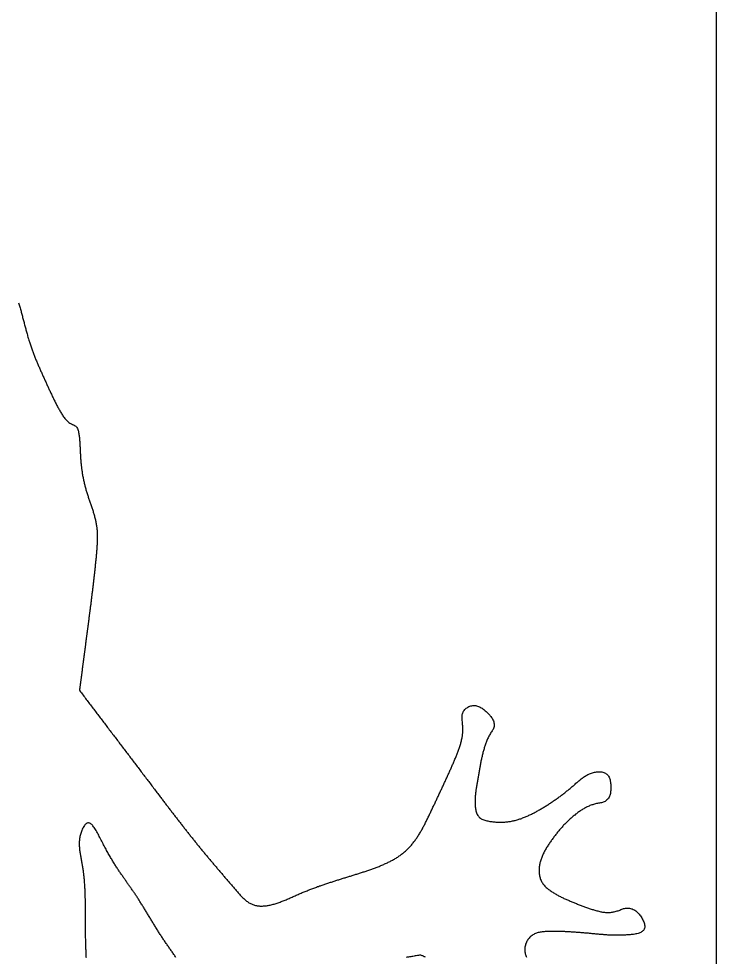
# Model space of a CAD drawing. Extents: x 63 to 788, y 423 to 1014.
# Drawn here: x 463 to 470.22, y 822.79 to 832.51 of the extents above; entities that cross this region are included whole.
import ezdxf

# ---------------------------------------------------------------- set-up
doc = ezdxf.new("R2010")
doc.units = 0
doc.header["$MEASUREMENT"] = 0
doc.layers.add('LAYER_1', color=7, linetype='CONTINUOUS')

msp = doc.modelspace()

# ---------------------------------------------------------------- linework, layer by layer
at = {"layer": 'LAYER_1', "color": 1}
msp.add_polyline3d([(470.2218, 832.629, 0), (470.2218, 831.977, 0), (470.2218, 831.324, 0), (470.2218, 830.672, 0), (470.2218, 830.019, 0), (470.2218, 829.366, 0), (470.2218, 828.714, 0), (470.2218, 828.061, 0), (470.2218, 827.409, 0), (470.2218, 826.756, 0), (470.2218, 826.103, 0), (470.2218, 825.451, 0), (470.2218, 824.798, 0), (470.2218, 824.146, 0), (470.2218, 823.493, 0), (470.2218, 822.84, 0), (470.2218, 822.188, 0)], dxfattribs=at)
at = {"layer": 'LAYER_1', "color": 7}
for points in [[(462.9981, 829.567, 0), (463.0012, 829.557, 0), (463.0043, 829.546, 0), (463.0074, 829.536, 0), (463.0105, 829.525, 0), (463.0135, 829.514, 0), (463.0165, 829.503, 0), (463.0194, 829.493, 0), (463.0224, 829.482, 0), (463.0253, 829.471, 0), (463.0282, 829.46, 0), (463.0311, 829.449, 0), (463.0339, 829.439, 0), (463.0368, 829.428, 0), (463.0396, 829.417, 0), (463.0425, 829.406, 0), (463.0453, 829.395, 0), (463.0481, 829.384, 0), (463.0509, 829.374, 0), (463.0538, 829.363, 0), (463.0566, 829.352, 0), (463.0594, 829.341, 0), (463.0622, 829.33, 0), (463.0651, 829.32, 0), (463.0679, 829.309, 0), (463.0708, 829.298, 0), (463.0736, 829.287, 0), (463.0765, 829.277, 0), (463.0794, 829.266, 0), (463.0824, 829.255, 0), (463.0853, 829.245, 0), (463.0883, 829.234, 0), (463.0913, 829.224, 0), (463.0943, 829.213, 0), (463.0974, 829.203, 0), (463.1005, 829.193, 0), (463.1036, 829.182, 0), (463.1068, 829.172, 0), (463.11, 829.162, 0), (463.1133, 829.152, 0), (463.1165, 829.142, 0), (463.1199, 829.132, 0), (463.1232, 829.122, 0), (463.1266, 829.112, 0), (463.1301, 829.102, 0), (463.1335, 829.092, 0), (463.137, 829.082, 0), (463.1406, 829.072, 0), (463.1441, 829.063, 0), (463.1477, 829.053, 0), (463.1514, 829.043, 0), (463.155, 829.034, 0), (463.1587, 829.024, 0), (463.1624, 829.015, 0), (463.1661, 829.005, 0), (463.1699, 828.996, 0), (463.1737, 828.986, 0), (463.1775, 828.977, 0), (463.1813, 828.968, 0), (463.1852, 828.958, 0), (463.1891, 828.949, 0), (463.193, 828.94, 0), (463.1969, 828.931, 0), (463.2009, 828.921, 0), (463.2048, 828.912, 0), (463.2088, 828.903, 0), (463.2128, 828.894, 0), (463.2168, 828.885, 0), (463.2208, 828.876, 0), (463.2248, 828.866, 0), (463.2289, 828.857, 0), (463.233, 828.848, 0), (463.237, 828.839, 0), (463.2411, 828.83, 0), (463.2452, 828.821, 0), (463.2493, 828.812, 0), (463.2534, 828.803, 0), (463.2575, 828.794, 0), (463.2616, 828.785, 0), (463.2658, 828.776, 0), (463.2699, 828.767, 0), (463.274, 828.758, 0), (463.2782, 828.749, 0), (463.2823, 828.74, 0), (463.2865, 828.731, 0), (463.2906, 828.722, 0), (463.2947, 828.712, 0), (463.2989, 828.703, 0), (463.303, 828.694, 0), (463.3072, 828.685, 0), (463.3114, 828.676, 0), (463.3155, 828.667, 0), (463.3197, 828.658, 0), (463.3239, 828.649, 0), (463.3281, 828.64, 0), (463.3324, 828.631, 0), (463.3366, 828.622, 0), (463.3409, 828.612, 0), (463.3452, 828.603, 0), (463.3496, 828.594, 0), (463.3539, 828.585, 0), (463.3583, 828.576, 0), (463.3628, 828.567, 0), (463.3672, 828.558, 0), (463.3718, 828.549, 0), (463.3763, 828.54, 0), (463.3809, 828.531, 0), (463.3856, 828.521, 0), (463.3903, 828.512, 0), (463.395, 828.503, 0), (463.3998, 828.494, 0), (463.4047, 828.485, 0), (463.4096, 828.476, 0), (463.4146, 828.467, 0), (463.4197, 828.458, 0), (463.4248, 828.449, 0), (463.43, 828.44, 0), (463.4352, 828.431, 0), (463.4406, 828.423, 0), (463.446, 828.414, 0), (463.4515, 828.405, 0), (463.4572, 828.396, 0), (463.463, 828.388, 0), (463.469, 828.379, 0), (463.4752, 828.371, 0), (463.4817, 828.363, 0), (463.4885, 828.355, 0), (463.4956, 828.348, 0), (463.503, 828.341, 0), (463.5107, 828.335, 0), (463.5189, 828.329, 0), (463.5274, 828.323, 0), (463.5364, 828.318, 0), (463.5458, 828.314, 0), (463.5553, 828.309, 0), (463.5647, 828.305, 0), (463.5737, 828.3, 0), (463.5822, 828.295, 0), (463.5899, 828.289, 0), (463.5965, 828.282, 0), (463.6022, 828.275, 0), (463.607, 828.266, 0), (463.6111, 828.257, 0), (463.6144, 828.247, 0), (463.6172, 828.237, 0), (463.6194, 828.226, 0), (463.6213, 828.216, 0), (463.6228, 828.205, 0), (463.6242, 828.194, 0), (463.6254, 828.183, 0), (463.6265, 828.173, 0), (463.6275, 828.162, 0), (463.6284, 828.152, 0), (463.6292, 828.142, 0), (463.6299, 828.132, 0), (463.6306, 828.121, 0), (463.6313, 828.111, 0), (463.6319, 828.101, 0), (463.6324, 828.092, 0), (463.6329, 828.082, 0), (463.6334, 828.072, 0), (463.6339, 828.062, 0), (463.6344, 828.052, 0), (463.6348, 828.042, 0), (463.6353, 828.032, 0), (463.6358, 828.022, 0), (463.6364, 828.012, 0), (463.6369, 828.002, 0), (463.6375, 827.992, 0), (463.6381, 827.982, 0), (463.6388, 827.972, 0), (463.6395, 827.962, 0), (463.6402, 827.952, 0), (463.641, 827.942, 0), (463.6418, 827.932, 0), (463.6426, 827.921, 0), (463.6435, 827.911, 0), (463.6445, 827.901, 0), (463.6455, 827.891, 0), (463.6466, 827.881, 0), (463.6477, 827.871, 0), (463.6489, 827.86, 0), (463.6501, 827.85, 0), (463.6514, 827.84, 0), (463.6528, 827.83, 0), (463.6543, 827.82, 0), (463.6558, 827.81, 0), (463.6574, 827.8, 0), (463.659, 827.79, 0), (463.6608, 827.78, 0), (463.6625, 827.77, 0), (463.6644, 827.76, 0), (463.6663, 827.75, 0), (463.6683, 827.74, 0), (463.6704, 827.73, 0), (463.6726, 827.72, 0), (463.6748, 827.71, 0), (463.6771, 827.701, 0), (463.6794, 827.691, 0), (463.6819, 827.681, 0), (463.6844, 827.671, 0), (463.687, 827.661, 0), (463.6896, 827.652, 0), (463.6924, 827.642, 0), (463.6952, 827.632, 0), (463.698, 827.622, 0), (463.701, 827.613, 0), (463.7039, 827.603, 0), (463.707, 827.593, 0), (463.71, 827.584, 0), (463.7132, 827.574, 0), (463.7163, 827.565, 0), (463.7195, 827.555, 0), (463.7227, 827.545, 0), (463.726, 827.536, 0), (463.7292, 827.526, 0), (463.7325, 827.516, 0), (463.7358, 827.507, 0), (463.7391, 827.497, 0), (463.7424, 827.488, 0), (463.7456, 827.478, 0), (463.7489, 827.468, 0), (463.7522, 827.459, 0), (463.7554, 827.449, 0), (463.7586, 827.439, 0), (463.7618, 827.43, 0), (463.765, 827.42, 0), (463.768, 827.41, 0), (463.7711, 827.4, 0), (463.774, 827.391, 0), (463.7769, 827.381, 0), (463.7798, 827.371, 0), (463.7825, 827.361, 0), (463.7851, 827.352, 0), (463.7877, 827.342, 0), (463.7902, 827.332, 0), (463.7925, 827.322, 0), (463.7947, 827.312, 0), (463.7968, 827.303, 0), (463.7988, 827.293, 0), (463.8006, 827.283, 0), (463.8023, 827.273, 0), (463.8039, 827.263, 0), (463.8053, 827.253, 0), (463.8065, 827.243, 0), (463.8076, 827.233, 0), (463.8086, 827.223, 0), (463.8095, 827.213, 0), (463.8102, 827.203, 0), (463.8108, 827.193, 0), (463.8113, 827.183, 0), (463.8117, 827.172, 0), (463.812, 827.162, 0), (463.8122, 827.152, 0), (463.8122, 827.142, 0), (463.8122, 827.132, 0), (463.8121, 827.122, 0), (463.8119, 827.112, 0), (463.8116, 827.101, 0), (463.8113, 827.091, 0), (463.8109, 827.081, 0), (463.8104, 827.071, 0), (463.8098, 827.061, 0), (463.8092, 827.05, 0), (463.8086, 827.04, 0), (463.8079, 827.03, 0), (463.8071, 827.02, 0), (463.8063, 827.01, 0), (463.8055, 826.999, 0), (463.8046, 826.989, 0), (463.8038, 826.979, 0), (463.8028, 826.969, 0), (463.8019, 826.959, 0), (463.801, 826.949, 0), (463.8, 826.938, 0), (463.7991, 826.928, 0), (463.7981, 826.918, 0), (463.7971, 826.908, 0), (463.7961, 826.898, 0), (463.7951, 826.888, 0), (463.7941, 826.877, 0), (463.7931, 826.867, 0), (463.792, 826.857, 0), (463.791, 826.847, 0), (463.7899, 826.837, 0), (463.7889, 826.827, 0), (463.7878, 826.817, 0), (463.7867, 826.807, 0), (463.7856, 826.796, 0), (463.7845, 826.786, 0), (463.7834, 826.776, 0), (463.7823, 826.766, 0), (463.7812, 826.756, 0), (463.7801, 826.746, 0), (463.7789, 826.736, 0), (463.7778, 826.726, 0), (463.7767, 826.716, 0), (463.7755, 826.706, 0), (463.7743, 826.696, 0), (463.7732, 826.686, 0), (463.772, 826.676, 0), (463.7708, 826.665, 0), (463.7696, 826.655, 0), (463.7684, 826.645, 0), (463.7672, 826.635, 0), (463.766, 826.625, 0), (463.7648, 826.615, 0), (463.7636, 826.605, 0), (463.7624, 826.595, 0), (463.7612, 826.585, 0), (463.76, 826.575, 0), (463.7587, 826.565, 0), (463.7575, 826.555, 0), (463.7563, 826.545, 0), (463.755, 826.535, 0), (463.7538, 826.525, 0), (463.7526, 826.515, 0), (463.7513, 826.505, 0), (463.7501, 826.495, 0), (463.7488, 826.485, 0), (463.7476, 826.475, 0), (463.7463, 826.465, 0), (463.7451, 826.455, 0), (463.7438, 826.445, 0), (463.7426, 826.435, 0), (463.7413, 826.425, 0), (463.74, 826.415, 0), (463.7388, 826.405, 0), (463.7375, 826.395, 0), (463.7364, 826.386, 0), (463.7353, 826.378, 0), (463.7342, 826.369, 0), (463.7331, 826.361, 0), (463.732, 826.352, 0), (463.7308, 826.344, 0), (463.7297, 826.335, 0), (463.7286, 826.327, 0), (463.7275, 826.318, 0), (463.7264, 826.31, 0), (463.7253, 826.301, 0), (463.7242, 826.293, 0), (463.7231, 826.284, 0), (463.7219, 826.276, 0), (463.7208, 826.267, 0), (463.7197, 826.259, 0), (463.7186, 826.25, 0), (463.7175, 826.241, 0), (463.7164, 826.233, 0), (463.7153, 826.224, 0), (463.7142, 826.216, 0), (463.713, 826.207, 0), (463.7119, 826.199, 0), (463.7108, 826.19, 0), (463.7097, 826.182, 0), (463.7086, 826.173, 0), (463.7075, 826.165, 0), (463.7064, 826.156, 0), (463.7053, 826.148, 0), (463.7041, 826.139, 0), (463.703, 826.131, 0), (463.7019, 826.122, 0), (463.7008, 826.114, 0), (463.6997, 826.105, 0), (463.6986, 826.097, 0), (463.6975, 826.088, 0), (463.6964, 826.08, 0), (463.6952, 826.071, 0), (463.6941, 826.062, 0), (463.693, 826.054, 0), (463.6919, 826.045, 0), (463.6908, 826.037, 0), (463.6897, 826.028, 0), (463.6886, 826.02, 0), (463.6874, 826.011, 0), (463.6863, 826.003, 0), (463.6852, 825.994, 0), (463.6841, 825.986, 0), (463.683, 825.977, 0), (463.6819, 825.969, 0), (463.6808, 825.96, 0), (463.6797, 825.952, 0), (463.6785, 825.943, 0), (463.6774, 825.935, 0), (463.6763, 825.926, 0), (463.6752, 825.918, 0), (463.6741, 825.909, 0), (463.673, 825.901, 0), (463.6719, 825.892, 0), (463.6708, 825.884, 0), (463.6696, 825.875, 0), (463.6685, 825.866, 0), (463.6674, 825.858, 0), (463.6663, 825.849, 0), (463.6652, 825.841, 0), (463.6641, 825.832, 0), (463.663, 825.824, 0), (463.6619, 825.815, 0), (463.6607, 825.807, 0), (463.6596, 825.798, 0), (463.6585, 825.79, 0), (463.6574, 825.781, 0), (463.6563, 825.773, 0), (463.6552, 825.764, 0), (463.6541, 825.756, 0), (463.653, 825.747, 0), (463.6518, 825.739, 0), (463.6507, 825.73, 0), (463.6496, 825.722, 0), (463.6485, 825.713, 0), (463.6474, 825.705, 0), (463.6463, 825.696, 0), (463.6452, 825.688, 0), (463.6441, 825.679, 0), (463.6429, 825.67, 0), (463.6418, 825.662, 0), (463.6407, 825.653, 0), (463.6396, 825.645, 0), (463.6385, 825.636, 0), (463.6374, 825.628, 0), (463.6363, 825.619, 0), (463.6351, 825.611, 0), (463.634, 825.602, 0), (463.6329, 825.594, 0), (463.6318, 825.585, 0), (463.6307, 825.577, 0), (463.6296, 825.568, 0), (463.6285, 825.56, 0), (463.6309, 825.55, 0), (463.6394, 825.539, 0), (463.6479, 825.528, 0), (463.6564, 825.517, 0), (463.6649, 825.505, 0), (463.6734, 825.494, 0), (463.6819, 825.483, 0), (463.6904, 825.472, 0), (463.6989, 825.461, 0), (463.7074, 825.449, 0), (463.7159, 825.438, 0), (463.7244, 825.427, 0), (463.7329, 825.416, 0), (463.7414, 825.405, 0), (463.7499, 825.393, 0), (463.7584, 825.382, 0), (463.7669, 825.371, 0), (463.7754, 825.36, 0), (463.7839, 825.349, 0), (463.7924, 825.337, 0), (463.8008, 825.326, 0), (463.8093, 825.315, 0), (463.8178, 825.304, 0), (463.8263, 825.293, 0), (463.8348, 825.282, 0), (463.8433, 825.27, 0), (463.8518, 825.259, 0), (463.8603, 825.248, 0), (463.8688, 825.237, 0), (463.8773, 825.226, 0), (463.8858, 825.214, 0), (463.8943, 825.203, 0), (463.9028, 825.192, 0), (463.9113, 825.181, 0), (463.9198, 825.17, 0), (463.9283, 825.158, 0), (463.9368, 825.147, 0), (463.9453, 825.136, 0), (463.9538, 825.125, 0), (463.9623, 825.114, 0), (463.9708, 825.102, 0), (463.9793, 825.091, 0), (463.9878, 825.08, 0), (463.9963, 825.069, 0), (464.0048, 825.058, 0), (464.0133, 825.046, 0), (464.0218, 825.035, 0), (464.0303, 825.024, 0), (464.0388, 825.013, 0), (464.0473, 825.002, 0), (464.0558, 824.99, 0), (464.0643, 824.979, 0), (464.0728, 824.968, 0), (464.0813, 824.957, 0), (464.0898, 824.946, 0), (464.0983, 824.934, 0), (464.1068, 824.923, 0), (464.1153, 824.912, 0), (464.1238, 824.901, 0), (464.1323, 824.89, 0), (464.1408, 824.879, 0), (464.1493, 824.867, 0), (464.1578, 824.856, 0), (464.1662, 824.845, 0), (464.1747, 824.834, 0), (464.1832, 824.823, 0), (464.1917, 824.811, 0), (464.2002, 824.8, 0), (464.2087, 824.789, 0), (464.2172, 824.778, 0), (464.2257, 824.767, 0), (464.2342, 824.755, 0), (464.2427, 824.744, 0), (464.2512, 824.733, 0), (464.2597, 824.722, 0), (464.2682, 824.711, 0), (464.2767, 824.699, 0), (464.2852, 824.688, 0), (464.2937, 824.677, 0), (464.3022, 824.666, 0), (464.3107, 824.655, 0), (464.3192, 824.643, 0), (464.3277, 824.632, 0), (464.3362, 824.621, 0), (464.3447, 824.61, 0), (464.3532, 824.599, 0), (464.3617, 824.587, 0), (464.3702, 824.576, 0), (464.3787, 824.565, 0), (464.3872, 824.554, 0), (464.3957, 824.543, 0), (464.4042, 824.531, 0), (464.4127, 824.52, 0), (464.4212, 824.509, 0), (464.4297, 824.498, 0), (464.4382, 824.487, 0), (464.4467, 824.476, 0), (464.4552, 824.464, 0), (464.4637, 824.453, 0), (464.4706, 824.444, 0), (464.4768, 824.436, 0), (464.483, 824.428, 0), (464.4892, 824.42, 0), (464.4954, 824.412, 0), (464.5016, 824.403, 0), (464.5078, 824.395, 0), (464.514, 824.387, 0), (464.5202, 824.379, 0), (464.5265, 824.371, 0), (464.5327, 824.363, 0), (464.5389, 824.355, 0), (464.5451, 824.347, 0), (464.5513, 824.339, 0), (464.5575, 824.331, 0), (464.5637, 824.322, 0), (464.5699, 824.314, 0), (464.5762, 824.306, 0), (464.5824, 824.298, 0), (464.5886, 824.29, 0), (464.5948, 824.282, 0), (464.601, 824.274, 0), (464.6073, 824.266, 0), (464.6135, 824.258, 0), (464.6197, 824.25, 0), (464.6259, 824.242, 0), (464.6322, 824.234, 0), (464.6384, 824.226, 0), (464.6446, 824.217, 0), (464.6508, 824.209, 0), (464.6571, 824.201, 0), (464.6633, 824.193, 0), (464.6695, 824.185, 0), (464.6758, 824.177, 0), (464.682, 824.169, 0), (464.6882, 824.161, 0), (464.6945, 824.153, 0), (464.7007, 824.145, 0), (464.707, 824.137, 0), (464.7132, 824.129, 0), (464.7195, 824.121, 0), (464.7257, 824.113, 0), (464.732, 824.105, 0), (464.7382, 824.097, 0), (464.7445, 824.089, 0), (464.7507, 824.082, 0), (464.757, 824.074, 0), (464.7633, 824.066, 0), (464.7695, 824.058, 0), (464.7758, 824.05, 0), (464.7821, 824.042, 0), (464.7884, 824.034, 0), (464.7946, 824.026, 0), (464.8009, 824.018, 0), (464.8072, 824.01, 0), (464.8135, 824.003, 0), (464.8198, 823.995, 0), (464.8261, 823.987, 0), (464.8323, 823.979, 0), (464.8386, 823.971, 0), (464.8449, 823.963, 0), (464.8512, 823.956, 0), (464.8576, 823.948, 0), (464.8639, 823.94, 0), (464.8702, 823.932, 0), (464.8765, 823.925, 0), (464.8828, 823.917, 0), (464.8891, 823.909, 0), (464.8955, 823.901, 0), (464.9018, 823.894, 0), (464.9081, 823.886, 0), (464.9144, 823.878, 0), (464.9208, 823.871, 0), (464.9271, 823.863, 0), (464.9335, 823.855, 0), (464.9398, 823.848, 0), (464.9462, 823.84, 0), (464.9526, 823.832, 0), (464.9589, 823.825, 0), (464.9653, 823.817, 0), (464.9717, 823.809, 0), (464.9781, 823.802, 0), (464.9845, 823.794, 0), (464.9909, 823.787, 0), (464.9973, 823.779, 0), (465.0037, 823.771, 0), (465.0101, 823.764, 0), (465.0166, 823.756, 0), (465.023, 823.749, 0), (465.0295, 823.741, 0), (465.036, 823.733, 0), (465.0424, 823.726, 0), (465.0489, 823.718, 0), (465.0554, 823.71, 0), (465.0619, 823.703, 0), (465.0684, 823.695, 0), (465.075, 823.688, 0), (465.0815, 823.68, 0), (465.0881, 823.672, 0), (465.0946, 823.665, 0), (465.1012, 823.657, 0), (465.1078, 823.649, 0), (465.1144, 823.641, 0), (465.121, 823.634, 0), (465.1276, 823.626, 0), (465.1343, 823.618, 0), (465.1409, 823.61, 0), (465.1476, 823.603, 0), (465.1543, 823.595, 0), (465.161, 823.587, 0), (465.1677, 823.579, 0), (465.1745, 823.571, 0), (465.1812, 823.563, 0), (465.188, 823.555, 0), (465.1948, 823.548, 0), (465.2016, 823.54, 0), (465.2084, 823.532, 0), (465.2152, 823.524, 0), (465.2221, 823.516, 0), (465.229, 823.508, 0), (465.2359, 823.5, 0), (465.2428, 823.491, 0), (465.2497, 823.483, 0), (465.2567, 823.475, 0), (465.2637, 823.467, 0), (465.2707, 823.459, 0), (465.2777, 823.451, 0), (465.2848, 823.443, 0), (465.292, 823.435, 0), (465.2992, 823.428, 0), (465.3065, 823.42, 0), (465.3138, 823.413, 0), (465.3211, 823.406, 0), (465.3286, 823.398, 0), (465.3361, 823.392, 0), (465.3437, 823.385, 0), (465.3514, 823.379, 0), (465.3591, 823.373, 0), (465.3669, 823.367, 0), (465.3749, 823.361, 0), (465.3829, 823.356, 0), (465.391, 823.351, 0), (465.3992, 823.347, 0), (465.4076, 823.343, 0), (465.416, 823.339, 0), (465.4246, 823.336, 0), (465.4332, 823.333, 0), (465.442, 823.33, 0), (465.4508, 823.328, 0), (465.4598, 823.326, 0), (465.4688, 823.324, 0), (465.4779, 823.323, 0), (465.4871, 823.322, 0), (465.4964, 823.321, 0), (465.5058, 823.321, 0), (465.5152, 823.321, 0), (465.5247, 823.321, 0), (465.5343, 823.322, 0), (465.544, 823.322, 0), (465.5537, 823.323, 0), (465.5635, 823.325, 0), (465.5734, 823.326, 0), (465.5833, 823.328, 0), (465.5932, 823.33, 0), (465.6032, 823.332, 0), (465.6133, 823.334, 0), (465.6234, 823.337, 0), (465.6336, 823.339, 0), (465.6438, 823.342, 0), (465.654, 823.345, 0), (465.6643, 823.348, 0), (465.6746, 823.352, 0), (465.6849, 823.355, 0), (465.6952, 823.359, 0), (465.7056, 823.363, 0), (465.716, 823.367, 0), (465.7264, 823.371, 0), (465.7369, 823.375, 0), (465.7473, 823.379, 0), (465.7578, 823.383, 0), (465.7682, 823.387, 0), (465.7787, 823.392, 0), (465.7892, 823.396, 0), (465.7997, 823.401, 0), (465.8101, 823.405, 0), (465.8206, 823.41, 0), (465.831, 823.414, 0), (465.8415, 823.419, 0), (465.8519, 823.424, 0), (465.8623, 823.428, 0), (465.8727, 823.433, 0), (465.8831, 823.437, 0), (465.8934, 823.442, 0), (465.9037, 823.446, 0), (465.914, 823.451, 0), (465.9242, 823.455, 0), (465.9344, 823.46, 0), (465.9446, 823.464, 0), (465.9547, 823.468, 0), (465.9648, 823.472, 0), (465.9749, 823.476, 0), (465.9849, 823.48, 0), (465.9949, 823.484, 0), (466.0049, 823.488, 0), (466.0149, 823.492, 0), (466.0248, 823.496, 0), (466.0347, 823.5, 0), (466.0445, 823.504, 0), (466.0543, 823.507, 0), (466.0641, 823.511, 0), (466.0739, 823.515, 0), (466.0837, 823.518, 0), (466.0934, 823.522, 0), (466.1031, 823.525, 0), (466.1128, 823.529, 0), (466.1224, 823.532, 0), (466.1321, 823.535, 0), (466.1417, 823.539, 0), (466.1513, 823.542, 0), (466.1609, 823.545, 0), (466.1704, 823.548, 0), (466.18, 823.552, 0), (466.1895, 823.555, 0), (466.199, 823.558, 0), (466.2085, 823.561, 0), (466.218, 823.564, 0), (466.2275, 823.567, 0), (466.237, 823.57, 0), (466.2464, 823.573, 0), (466.2559, 823.576, 0), (466.2653, 823.579, 0), (466.2747, 823.582, 0), (466.2842, 823.585, 0), (466.2936, 823.588, 0), (466.303, 823.591, 0), (466.3124, 823.594, 0), (466.3218, 823.597, 0), (466.3311, 823.6, 0), (466.3405, 823.603, 0), (466.3499, 823.606, 0), (466.3593, 823.609, 0), (466.3687, 823.612, 0), (466.3781, 823.615, 0), (466.3874, 823.618, 0), (466.3968, 823.62, 0), (466.4062, 823.623, 0), (466.4156, 823.626, 0), (466.425, 823.629, 0), (466.4344, 823.632, 0), (466.4438, 823.635, 0), (466.4532, 823.638, 0), (466.4626, 823.641, 0), (466.4721, 823.644, 0), (466.4815, 823.647, 0), (466.4909, 823.65, 0), (466.5004, 823.653, 0), (466.5099, 823.656, 0), (466.5193, 823.659, 0), (466.5288, 823.662, 0), (466.5383, 823.665, 0), (466.5479, 823.668, 0), (466.5574, 823.671, 0), (466.567, 823.674, 0), (466.5765, 823.677, 0), (466.5861, 823.68, 0), (466.5957, 823.684, 0), (466.6053, 823.687, 0), (466.615, 823.69, 0), (466.6246, 823.693, 0), (466.6343, 823.697, 0), (466.644, 823.7, 0), (466.6537, 823.704, 0), (466.6633, 823.707, 0), (466.673, 823.71, 0), (466.6827, 823.714, 0), (466.6924, 823.718, 0), (466.702, 823.721, 0), (466.7117, 823.725, 0), (466.7213, 823.729, 0), (466.7309, 823.732, 0), (466.7405, 823.736, 0), (466.7501, 823.74, 0), (466.7596, 823.744, 0), (466.7691, 823.748, 0), (466.7786, 823.752, 0), (466.7881, 823.757, 0), (466.7975, 823.761, 0), (466.8068, 823.765, 0), (466.8161, 823.77, 0), (466.8254, 823.774, 0), (466.8346, 823.779, 0), (466.8437, 823.783, 0), (466.8528, 823.788, 0), (466.8618, 823.793, 0), (466.8708, 823.798, 0), (466.8797, 823.803, 0), (466.8885, 823.808, 0), (466.8973, 823.813, 0), (466.9059, 823.818, 0), (466.9145, 823.823, 0), (466.923, 823.829, 0), (466.9314, 823.834, 0), (466.9398, 823.84, 0), (466.948, 823.846, 0), (466.9561, 823.852, 0), (466.9642, 823.858, 0), (466.9721, 823.864, 0), (466.98, 823.87, 0), (466.9877, 823.876, 0), (466.9953, 823.883, 0), (467.0028, 823.889, 0), (467.0102, 823.896, 0), (467.0174, 823.903, 0), (467.0246, 823.91, 0), (467.0316, 823.917, 0), (467.0386, 823.924, 0), (467.0454, 823.931, 0), (467.0521, 823.938, 0), (467.0588, 823.946, 0), (467.0653, 823.953, 0), (467.0717, 823.961, 0), (467.078, 823.969, 0), (467.0843, 823.977, 0), (467.0904, 823.985, 0), (467.0965, 823.993, 0), (467.1025, 824.001, 0), (467.1084, 824.009, 0), (467.1142, 824.017, 0), (467.1199, 824.025, 0), (467.1255, 824.034, 0), (467.1311, 824.042, 0), (467.1366, 824.051, 0), (467.1421, 824.059, 0), (467.1474, 824.068, 0), (467.1528, 824.077, 0), (467.158, 824.086, 0), (467.1632, 824.095, 0), (467.1683, 824.103, 0), (467.1734, 824.112, 0), (467.1784, 824.121, 0), (467.1833, 824.13, 0), (467.1883, 824.14, 0), (467.1931, 824.149, 0), (467.1979, 824.158, 0), (467.2027, 824.167, 0), (467.2075, 824.176, 0), (467.2122, 824.185, 0), (467.2168, 824.195, 0), (467.2215, 824.204, 0), (467.2261, 824.213, 0), (467.2306, 824.223, 0), (467.2352, 824.232, 0), (467.2397, 824.241, 0), (467.2442, 824.251, 0), (467.2487, 824.26, 0), (467.2532, 824.27, 0), (467.2576, 824.279, 0), (467.2621, 824.288, 0), (467.2665, 824.298, 0), (467.2709, 824.307, 0), (467.2753, 824.316, 0), (467.2797, 824.326, 0), (467.2841, 824.335, 0), (467.2885, 824.344, 0), (467.2929, 824.354, 0), (467.2973, 824.363, 0), (467.3017, 824.372, 0), (467.3061, 824.381, 0), (467.3105, 824.391, 0), (467.3149, 824.4, 0), (467.3192, 824.409, 0), (467.3236, 824.418, 0), (467.328, 824.428, 0), (467.3323, 824.437, 0), (467.3367, 824.446, 0), (467.341, 824.455, 0), (467.3454, 824.464, 0), (467.3497, 824.474, 0), (467.354, 824.483, 0), (467.3583, 824.492, 0), (467.3627, 824.501, 0), (467.367, 824.51, 0), (467.3713, 824.52, 0), (467.3756, 824.529, 0), (467.3799, 824.538, 0), (467.3841, 824.547, 0), (467.3884, 824.556, 0), (467.3927, 824.565, 0), (467.3969, 824.574, 0), (467.4012, 824.584, 0), (467.4054, 824.593, 0), (467.4096, 824.602, 0), (467.4139, 824.611, 0), (467.4181, 824.62, 0), (467.4223, 824.629, 0), (467.4265, 824.639, 0), (467.4307, 824.648, 0), (467.4349, 824.657, 0), (467.439, 824.666, 0), (467.4432, 824.675, 0), (467.4473, 824.684, 0), (467.4515, 824.694, 0), (467.4556, 824.703, 0), (467.4597, 824.712, 0), (467.4638, 824.721, 0), (467.4679, 824.73, 0), (467.472, 824.739, 0), (467.4761, 824.749, 0), (467.4802, 824.758, 0), (467.4842, 824.767, 0), (467.4883, 824.776, 0), (467.4923, 824.786, 0), (467.4963, 824.795, 0), (467.5003, 824.804, 0), (467.5043, 824.813, 0), (467.5083, 824.823, 0), (467.5123, 824.832, 0), (467.5162, 824.841, 0), (467.5202, 824.851, 0), (467.5241, 824.86, 0), (467.528, 824.869, 0), (467.5319, 824.879, 0), (467.5357, 824.888, 0), (467.5395, 824.898, 0), (467.5432, 824.907, 0), (467.5469, 824.916, 0), (467.5504, 824.926, 0), (467.554, 824.935, 0), (467.5574, 824.945, 0), (467.5607, 824.954, 0), (467.564, 824.964, 0), (467.5671, 824.974, 0), (467.5701, 824.983, 0), (467.573, 824.993, 0), (467.5758, 825.003, 0), (467.5785, 825.013, 0), (467.581, 825.022, 0), (467.5833, 825.032, 0), (467.5856, 825.042, 0), (467.5876, 825.052, 0), (467.5895, 825.062, 0), (467.5912, 825.072, 0), (467.5928, 825.082, 0), (467.5941, 825.093, 0), (467.5953, 825.103, 0), (467.5962, 825.113, 0), (467.5969, 825.123, 0), (467.5975, 825.134, 0), (467.5978, 825.144, 0), (467.5978, 825.155, 0), (467.5977, 825.165, 0), (467.5973, 825.176, 0), (467.5966, 825.187, 0), (467.5957, 825.198, 0), (467.5947, 825.209, 0), (467.5937, 825.219, 0), (467.5926, 825.23, 0), (467.5916, 825.241, 0), (467.5909, 825.252, 0), (467.5903, 825.262, 0), (467.5902, 825.273, 0), (467.5904, 825.283, 0), (467.5912, 825.293, 0), (467.5925, 825.303, 0), (467.5945, 825.312, 0), (467.5973, 825.321, 0), (467.6009, 825.33, 0), (467.6054, 825.339, 0), (467.6109, 825.347, 0), (467.6173, 825.355, 0), (467.6246, 825.362, 0), (467.6325, 825.369, 0), (467.6412, 825.375, 0), (467.6503, 825.381, 0), (467.6599, 825.386, 0), (467.6698, 825.39, 0), (467.68, 825.393, 0), (467.6903, 825.396, 0), (467.7006, 825.397, 0), (467.7108, 825.398, 0), (467.721, 825.398, 0), (467.7309, 825.397, 0), (467.7408, 825.395, 0), (467.7505, 825.392, 0), (467.76, 825.388, 0), (467.7694, 825.384, 0), (467.7786, 825.38, 0), (467.7877, 825.374, 0), (467.7966, 825.369, 0), (467.8053, 825.363, 0), (467.8139, 825.356, 0), (467.8223, 825.35, 0), (467.8305, 825.343, 0), (467.8386, 825.336, 0), (467.8464, 825.328, 0), (467.8541, 825.321, 0), (467.8616, 825.314, 0), (467.8688, 825.306, 0), (467.8758, 825.299, 0), (467.8825, 825.291, 0), (467.8888, 825.284, 0), (467.8947, 825.275, 0), (467.9002, 825.267, 0), (467.9053, 825.258, 0), (467.9099, 825.249, 0), (467.914, 825.24, 0), (467.9175, 825.23, 0), (467.9202, 825.22, 0), (467.9221, 825.209, 0), (467.9231, 825.199, 0), (467.9229, 825.189, 0), (467.9216, 825.179, 0), (467.9191, 825.17, 0), (467.9155, 825.16, 0), (467.911, 825.151, 0), (467.9059, 825.143, 0), (467.9003, 825.134, 0), (467.8944, 825.125, 0), (467.8885, 825.117, 0), (467.8828, 825.108, 0), (467.8774, 825.099, 0), (467.8723, 825.09, 0), (467.8674, 825.081, 0), (467.8628, 825.072, 0), (467.8584, 825.063, 0), (467.8543, 825.054, 0), (467.8503, 825.045, 0), (467.8465, 825.035, 0), (467.8428, 825.026, 0), (467.8393, 825.016, 0), (467.8358, 825.007, 0), (467.8325, 824.997, 0), (467.8293, 824.988, 0), (467.8261, 824.978, 0), (467.823, 824.969, 0), (467.8201, 824.959, 0), (467.8172, 824.949, 0), (467.8143, 824.939, 0), (467.8116, 824.93, 0), (467.8089, 824.92, 0), (467.8063, 824.91, 0), (467.8038, 824.9, 0), (467.8013, 824.89, 0), (467.7989, 824.881, 0), (467.7966, 824.871, 0), (467.7943, 824.861, 0), (467.7921, 824.851, 0), (467.7899, 824.841, 0), (467.7878, 824.831, 0), (467.7858, 824.821, 0), (467.7838, 824.811, 0), (467.7819, 824.801, 0), (467.78, 824.791, 0), (467.7781, 824.781, 0), (467.7763, 824.771, 0), (467.7745, 824.761, 0), (467.7727, 824.751, 0), (467.771, 824.741, 0), (467.7693, 824.731, 0), (467.7676, 824.721, 0), (467.7659, 824.711, 0), (467.7642, 824.701, 0), (467.7625, 824.691, 0), (467.7609, 824.681, 0), (467.7592, 824.671, 0), (467.7575, 824.661, 0), (467.7558, 824.651, 0), (467.7541, 824.641, 0), (467.7524, 824.631, 0), (467.7507, 824.621, 0), (467.7489, 824.612, 0), (467.7472, 824.602, 0), (467.7454, 824.592, 0), (467.7437, 824.582, 0), (467.742, 824.572, 0), (467.7403, 824.562, 0), (467.7386, 824.552, 0), (467.737, 824.543, 0), (467.7355, 824.533, 0), (467.734, 824.523, 0), (467.7326, 824.513, 0), (467.7312, 824.503, 0), (467.73, 824.493, 0), (467.7288, 824.483, 0), (467.7278, 824.473, 0), (467.7269, 824.463, 0), (467.7261, 824.453, 0), (467.7254, 824.442, 0), (467.7249, 824.432, 0), (467.7245, 824.422, 0), (467.7243, 824.412, 0), (467.7243, 824.401, 0), (467.7244, 824.391, 0), (467.7248, 824.38, 0), (467.7253, 824.37, 0), (467.726, 824.359, 0), (467.727, 824.348, 0), (467.7282, 824.337, 0), (467.7298, 824.327, 0), (467.7317, 824.316, 0), (467.734, 824.306, 0), (467.7367, 824.296, 0), (467.7399, 824.286, 0), (467.7436, 824.277, 0), (467.7479, 824.268, 0), (467.7529, 824.259, 0), (467.7584, 824.251, 0), (467.7647, 824.244, 0), (467.7716, 824.238, 0), (467.7792, 824.232, 0), (467.7874, 824.226, 0), (467.7961, 824.222, 0), (467.8053, 824.217, 0), (467.8148, 824.213, 0), (467.8247, 824.21, 0), (467.8349, 824.207, 0), (467.8454, 824.204, 0), (467.8559, 824.202, 0), (467.8666, 824.2, 0), (467.8774, 824.198, 0), (467.8881, 824.197, 0), (467.8988, 824.195, 0), (467.9095, 824.194, 0), (467.92, 824.193, 0), (467.9305, 824.192, 0), (467.941, 824.191, 0), (467.9514, 824.19, 0), (467.9617, 824.19, 0), (467.972, 824.189, 0), (467.9822, 824.189, 0), (467.9924, 824.189, 0), (468.0025, 824.189, 0), (468.0126, 824.19, 0), (468.0227, 824.19, 0), (468.0327, 824.191, 0), (468.0427, 824.192, 0), (468.0526, 824.193, 0), (468.0625, 824.194, 0), (468.0724, 824.195, 0), (468.0822, 824.196, 0), (468.092, 824.198, 0), (468.1018, 824.2, 0), (468.1115, 824.202, 0), (468.1212, 824.204, 0), (468.1309, 824.206, 0), (468.1406, 824.208, 0), (468.1502, 824.211, 0), (468.1598, 824.214, 0), (468.1694, 824.217, 0), (468.179, 824.22, 0), (468.1886, 824.223, 0), (468.1981, 824.226, 0), (468.2076, 824.229, 0), (468.2171, 824.233, 0), (468.2265, 824.237, 0), (468.2359, 824.24, 0), (468.2453, 824.244, 0), (468.2547, 824.248, 0), (468.264, 824.252, 0), (468.2733, 824.256, 0), (468.2826, 824.261, 0), (468.2919, 824.265, 0), (468.3011, 824.27, 0), (468.3103, 824.274, 0), (468.3195, 824.279, 0), (468.3286, 824.283, 0), (468.3377, 824.288, 0), (468.3468, 824.293, 0), (468.3558, 824.298, 0), (468.3648, 824.303, 0), (468.3738, 824.308, 0), (468.3828, 824.313, 0), (468.3917, 824.318, 0), (468.4006, 824.323, 0), (468.4094, 824.328, 0), (468.4182, 824.334, 0), (468.427, 824.339, 0), (468.4358, 824.344, 0), (468.4445, 824.35, 0), (468.4532, 824.355, 0), (468.4618, 824.36, 0), (468.4705, 824.366, 0), (468.479, 824.371, 0), (468.4876, 824.377, 0), (468.4961, 824.382, 0), (468.5046, 824.388, 0), (468.5131, 824.393, 0), (468.5215, 824.399, 0), (468.5299, 824.405, 0), (468.5383, 824.41, 0), (468.5467, 824.416, 0), (468.555, 824.422, 0), (468.5633, 824.428, 0), (468.5715, 824.433, 0), (468.5798, 824.439, 0), (468.588, 824.445, 0), (468.5961, 824.451, 0), (468.6043, 824.457, 0), (468.6124, 824.463, 0), (468.6205, 824.469, 0), (468.6286, 824.475, 0), (468.6366, 824.481, 0), (468.6446, 824.488, 0), (468.6526, 824.494, 0), (468.6606, 824.5, 0), (468.6685, 824.506, 0), (468.6764, 824.513, 0), (468.6843, 824.519, 0), (468.6921, 824.526, 0), (468.7, 824.532, 0), (468.7078, 824.538, 0), (468.7156, 824.545, 0), (468.7233, 824.552, 0), (468.7311, 824.558, 0), (468.7388, 824.565, 0), (468.7465, 824.571, 0), (468.7542, 824.578, 0), (468.7618, 824.585, 0), (468.7695, 824.592, 0), (468.7771, 824.599, 0), (468.7848, 824.605, 0), (468.7925, 824.612, 0), (468.8003, 824.619, 0), (468.8081, 824.625, 0), (468.816, 824.632, 0), (468.824, 824.638, 0), (468.832, 824.644, 0), (468.8402, 824.65, 0), (468.8485, 824.656, 0), (468.8569, 824.662, 0), (468.8654, 824.667, 0), (468.8741, 824.672, 0), (468.883, 824.677, 0), (468.892, 824.682, 0), (468.9012, 824.687, 0), (468.9106, 824.691, 0), (468.9202, 824.695, 0), (468.93, 824.698, 0), (468.9401, 824.701, 0), (468.9504, 824.704, 0), (468.961, 824.706, 0), (468.9717, 824.708, 0), (468.9827, 824.71, 0), (468.9936, 824.711, 0), (469.0046, 824.711, 0), (469.0155, 824.711, 0), (469.0262, 824.711, 0), (469.0367, 824.71, 0), (469.0468, 824.708, 0), (469.0565, 824.705, 0), (469.0658, 824.702, 0), (469.0744, 824.697, 0), (469.0825, 824.692, 0), (469.0898, 824.687, 0), (469.0963, 824.68, 0), (469.1022, 824.673, 0), (469.1074, 824.665, 0), (469.112, 824.656, 0), (469.116, 824.647, 0), (469.1194, 824.637, 0), (469.1222, 824.627, 0), (469.1246, 824.616, 0), (469.1265, 824.606, 0), (469.128, 824.595, 0), (469.1291, 824.584, 0), (469.1298, 824.572, 0), (469.1302, 824.561, 0), (469.1303, 824.55, 0), (469.1301, 824.539, 0), (469.1297, 824.528, 0), (469.1291, 824.517, 0), (469.1282, 824.507, 0), (469.1269, 824.497, 0), (469.1252, 824.487, 0), (469.1229, 824.477, 0), (469.12, 824.467, 0), (469.1165, 824.458, 0), (469.1121, 824.449, 0), (469.1069, 824.44, 0), (469.101, 824.431, 0), (469.0943, 824.423, 0), (469.087, 824.416, 0), (469.0791, 824.41, 0), (469.0707, 824.404, 0), (469.0618, 824.399, 0), (469.0525, 824.396, 0), (469.0428, 824.393, 0), (469.0329, 824.391, 0), (469.0229, 824.389, 0), (469.0127, 824.387, 0), (469.0024, 824.386, 0), (468.9922, 824.384, 0), (468.9821, 824.382, 0), (468.9721, 824.38, 0), (468.9622, 824.377, 0), (468.9524, 824.374, 0), (468.9426, 824.371, 0), (468.9329, 824.368, 0), (468.9234, 824.365, 0), (468.9139, 824.361, 0), (468.9045, 824.357, 0), (468.8951, 824.353, 0), (468.8859, 824.348, 0), (468.8768, 824.344, 0), (468.8677, 824.339, 0), (468.8587, 824.334, 0), (468.8498, 824.329, 0), (468.841, 824.324, 0), (468.8322, 824.318, 0), (468.8236, 824.313, 0), (468.815, 824.307, 0), (468.8065, 824.301, 0), (468.7981, 824.296, 0), (468.7897, 824.29, 0), (468.7815, 824.283, 0), (468.7733, 824.277, 0), (468.7652, 824.271, 0), (468.7572, 824.264, 0), (468.7492, 824.258, 0), (468.7413, 824.251, 0), (468.7335, 824.245, 0), (468.7258, 824.238, 0), (468.7181, 824.232, 0), (468.7106, 824.225, 0), (468.703, 824.218, 0), (468.6956, 824.211, 0), (468.6882, 824.204, 0), (468.6809, 824.197, 0), (468.6737, 824.19, 0), (468.6665, 824.183, 0), (468.6594, 824.176, 0), (468.6523, 824.169, 0), (468.6453, 824.161, 0), (468.6384, 824.154, 0), (468.6316, 824.147, 0), (468.6248, 824.139, 0), (468.618, 824.132, 0), (468.6113, 824.124, 0), (468.6047, 824.116, 0), (468.5981, 824.109, 0), (468.5916, 824.101, 0), (468.5851, 824.093, 0), (468.5787, 824.085, 0), (468.5723, 824.077, 0), (468.566, 824.069, 0), (468.5597, 824.061, 0), (468.5535, 824.053, 0), (468.5473, 824.045, 0), (468.5412, 824.037, 0), (468.5351, 824.029, 0), (468.5291, 824.02, 0), (468.5231, 824.012, 0), (468.5171, 824.004, 0), (468.5112, 823.995, 0), (468.5053, 823.987, 0), (468.4995, 823.978, 0), (468.4937, 823.97, 0), (468.4879, 823.961, 0), (468.4822, 823.952, 0), (468.4766, 823.944, 0), (468.4711, 823.935, 0), (468.4656, 823.926, 0), (468.4603, 823.917, 0), (468.455, 823.908, 0), (468.4499, 823.899, 0), (468.4449, 823.89, 0), (468.44, 823.881, 0), (468.4353, 823.872, 0), (468.4308, 823.862, 0), (468.4264, 823.853, 0), (468.4222, 823.844, 0), (468.4182, 823.834, 0), (468.4143, 823.825, 0), (468.4107, 823.815, 0), (468.4073, 823.806, 0), (468.4041, 823.796, 0), (468.4012, 823.786, 0), (468.3985, 823.777, 0), (468.3961, 823.767, 0), (468.3939, 823.757, 0), (468.392, 823.747, 0), (468.3904, 823.737, 0), (468.3891, 823.727, 0), (468.3881, 823.717, 0), (468.3874, 823.706, 0), (468.387, 823.696, 0), (468.387, 823.686, 0), (468.3873, 823.675, 0), (468.388, 823.665, 0), (468.389, 823.655, 0), (468.3904, 823.645, 0), (468.3923, 823.634, 0), (468.3945, 823.624, 0), (468.3971, 823.614, 0), (468.4002, 823.605, 0), (468.4037, 823.595, 0), (468.4076, 823.586, 0), (468.412, 823.577, 0), (468.4168, 823.568, 0), (468.4222, 823.56, 0), (468.4279, 823.551, 0), (468.434, 823.543, 0), (468.4405, 823.536, 0), (468.4474, 823.528, 0), (468.4546, 823.521, 0), (468.462, 823.514, 0), (468.4697, 823.507, 0), (468.4776, 823.5, 0), (468.4857, 823.494, 0), (468.494, 823.488, 0), (468.5024, 823.481, 0), (468.511, 823.476, 0), (468.5196, 823.47, 0), (468.5282, 823.464, 0), (468.5369, 823.459, 0), (468.5457, 823.453, 0), (468.5545, 823.448, 0), (468.5633, 823.443, 0), (468.5722, 823.438, 0), (468.5811, 823.433, 0), (468.5901, 823.428, 0), (468.5991, 823.423, 0), (468.6081, 823.419, 0), (468.6172, 823.414, 0), (468.6263, 823.41, 0), (468.6354, 823.405, 0), (468.6445, 823.401, 0), (468.6537, 823.397, 0), (468.6629, 823.393, 0), (468.6721, 823.389, 0), (468.6814, 823.385, 0), (468.6906, 823.381, 0), (468.6999, 823.377, 0), (468.7092, 823.373, 0), (468.7185, 823.369, 0), (468.7278, 823.365, 0), (468.7371, 823.361, 0), (468.7465, 823.357, 0), (468.7558, 823.353, 0), (468.7651, 823.35, 0), (468.7745, 823.346, 0), (468.7839, 823.342, 0), (468.7933, 823.338, 0), (468.8026, 823.335, 0), (468.8121, 823.331, 0), (468.8215, 823.327, 0), (468.8309, 823.324, 0), (468.8404, 823.32, 0), (468.8499, 823.316, 0), (468.8594, 823.313, 0), (468.8689, 823.309, 0), (468.8785, 823.306, 0), (468.8881, 823.303, 0), (468.8977, 823.299, 0), (468.9073, 823.296, 0), (468.917, 823.293, 0), (468.9267, 823.29, 0), (468.9364, 823.287, 0), (468.9462, 823.284, 0), (468.956, 823.281, 0), (468.9658, 823.278, 0), (468.9756, 823.275, 0), (468.9855, 823.272, 0), (468.9954, 823.27, 0), (469.0054, 823.267, 0), (469.0153, 823.265, 0), (469.0253, 823.263, 0), (469.0353, 823.261, 0), (469.0453, 823.259, 0), (469.0554, 823.258, 0), (469.0654, 823.257, 0), (469.0755, 823.256, 0), (469.0856, 823.255, 0), (469.0956, 823.255, 0), (469.1057, 823.255, 0), (469.1158, 823.255, 0), (469.1259, 823.256, 0), (469.136, 823.257, 0), (469.146, 823.258, 0), (469.1561, 823.26, 0), (469.166, 823.262, 0), (469.176, 823.264, 0), (469.1859, 823.267, 0), (469.1957, 823.27, 0), (469.2055, 823.273, 0), (469.2151, 823.276, 0), (469.2247, 823.28, 0), (469.2343, 823.284, 0), (469.2438, 823.288, 0), (469.2534, 823.291, 0), (469.263, 823.295, 0), (469.2727, 823.297, 0), (469.2825, 823.3, 0), (469.2924, 823.301, 0), (469.3025, 823.301, 0), (469.3126, 823.301, 0), (469.3228, 823.299, 0), (469.3329, 823.297, 0), (469.3429, 823.294, 0), (469.3526, 823.291, 0), (469.362, 823.287, 0), (469.371, 823.282, 0), (469.3796, 823.277, 0), (469.3878, 823.272, 0), (469.3958, 823.266, 0), (469.4034, 823.259, 0), (469.4107, 823.252, 0), (469.4178, 823.244, 0), (469.4248, 823.236, 0), (469.4315, 823.228, 0), (469.4381, 823.219, 0), (469.4445, 823.209, 0), (469.4505, 823.2, 0), (469.4563, 823.19, 0), (469.4616, 823.179, 0), (469.4664, 823.169, 0), (469.4707, 823.158, 0), (469.4744, 823.148, 0), (469.4774, 823.138, 0), (469.4796, 823.128, 0), (469.4811, 823.118, 0), (469.4816, 823.109, 0), (469.4812, 823.1, 0), (469.4797, 823.091, 0), (469.4772, 823.083, 0), (469.4736, 823.076, 0), (469.4689, 823.069, 0), (469.4632, 823.063, 0), (469.4565, 823.058, 0), (469.449, 823.053, 0), (469.4408, 823.048, 0), (469.4318, 823.044, 0), (469.4221, 823.041, 0), (469.4119, 823.037, 0), (469.4012, 823.035, 0), (469.39, 823.032, 0), (469.3785, 823.03, 0), (469.3667, 823.028, 0), (469.3546, 823.027, 0), (469.3424, 823.025, 0), (469.3302, 823.024, 0), (469.3179, 823.023, 0), (469.3057, 823.022, 0), (469.2936, 823.022, 0), (469.2816, 823.021, 0), (469.2698, 823.02, 0), (469.2582, 823.02, 0), (469.2467, 823.019, 0), (469.2354, 823.019, 0), (469.2242, 823.019, 0), (469.2131, 823.019, 0), (469.2021, 823.019, 0), (469.1913, 823.019, 0), (469.1806, 823.019, 0), (469.17, 823.019, 0), (469.1595, 823.019, 0), (469.1491, 823.019, 0), (469.1388, 823.02, 0), (469.1286, 823.02, 0), (469.1185, 823.02, 0), (469.1085, 823.021, 0), (469.0985, 823.021, 0), (469.0886, 823.022, 0), (469.0788, 823.023, 0), (469.0691, 823.023, 0), (469.0594, 823.024, 0), (469.0498, 823.025, 0), (469.0402, 823.025, 0), (469.0306, 823.026, 0), (469.0211, 823.027, 0), (469.0117, 823.028, 0), (469.0022, 823.029, 0), (468.9928, 823.029, 0), (468.9834, 823.03, 0), (468.974, 823.031, 0), (468.9647, 823.032, 0), (468.9553, 823.033, 0), (468.946, 823.034, 0), (468.9366, 823.035, 0), (468.9272, 823.036, 0), (468.9178, 823.037, 0), (468.9084, 823.038, 0), (468.899, 823.039, 0), (468.8895, 823.04, 0), (468.88, 823.04, 0), (468.8705, 823.041, 0), (468.8609, 823.042, 0), (468.8513, 823.043, 0), (468.8417, 823.044, 0), (468.832, 823.045, 0), (468.8224, 823.045, 0), (468.8126, 823.046, 0), (468.8029, 823.047, 0), (468.7931, 823.048, 0), (468.7832, 823.049, 0), (468.7734, 823.049, 0), (468.7635, 823.05, 0), (468.7535, 823.051, 0), (468.7435, 823.051, 0), (468.7335, 823.052, 0), (468.7235, 823.052, 0), (468.7134, 823.053, 0), (468.7033, 823.054, 0), (468.6932, 823.054, 0), (468.683, 823.055, 0), (468.6728, 823.055, 0), (468.6625, 823.055, 0), (468.6523, 823.056, 0), (468.6419, 823.056, 0), (468.6316, 823.056, 0), (468.6212, 823.057, 0), (468.6108, 823.057, 0), (468.6003, 823.057, 0), (468.5898, 823.058, 0), (468.5793, 823.058, 0), (468.5688, 823.058, 0), (468.5582, 823.058, 0), (468.5475, 823.058, 0), (468.5369, 823.058, 0), (468.5262, 823.058, 0), (468.5154, 823.058, 0), (468.5047, 823.058, 0), (468.4939, 823.058, 0), (468.4831, 823.057, 0), (468.4723, 823.057, 0), (468.4615, 823.057, 0), (468.4508, 823.056, 0), (468.4401, 823.055, 0), (468.4295, 823.054, 0), (468.419, 823.053, 0), (468.4086, 823.052, 0), (468.3983, 823.05, 0), (468.3882, 823.048, 0), (468.3783, 823.046, 0), (468.3685, 823.043, 0), (468.3589, 823.04, 0), (468.3496, 823.036, 0), (468.3405, 823.032, 0), (468.3316, 823.028, 0), (468.323, 823.023, 0), (468.3147, 823.017, 0), (468.3067, 823.011, 0), (468.2991, 823.005, 0), (468.2917, 822.998, 0), (468.2848, 822.99, 0), (468.2782, 822.982, 0), (468.2721, 822.974, 0), (468.2663, 822.965, 0), (468.2611, 822.956, 0), (468.2563, 822.946, 0), (468.2521, 822.937, 0), (468.2483, 822.927, 0), (468.2452, 822.917, 0), (468.2426, 822.907, 0), (468.2406, 822.897, 0), (468.2393, 822.887, 0), (468.2386, 822.877, 0), (468.2385, 822.867, 0), (468.2391, 822.857, 0), (468.2403, 822.847, 0), (468.2421, 822.838, 0), (468.2444, 822.828, 0), (468.2472, 822.819, 0), (468.2506, 822.81, 0), (468.2544, 822.8, 0), (468.2586, 822.791, 0)], [(464.6272, 822.788, 0), (464.6216, 822.797, 0), (464.616, 822.805, 0), (464.6104, 822.813, 0), (464.6048, 822.821, 0), (464.5991, 822.829, 0), (464.5935, 822.838, 0), (464.5879, 822.846, 0), (464.5822, 822.854, 0), (464.5765, 822.862, 0), (464.5709, 822.87, 0), (464.5652, 822.878, 0), (464.5595, 822.886, 0), (464.5539, 822.894, 0), (464.5482, 822.902, 0), (464.5425, 822.91, 0), (464.5368, 822.918, 0), (464.5312, 822.927, 0), (464.5255, 822.935, 0), (464.5199, 822.943, 0), (464.5142, 822.951, 0), (464.5086, 822.96, 0), (464.503, 822.968, 0), (464.4973, 822.976, 0), (464.4917, 822.985, 0), (464.4861, 822.993, 0), (464.4805, 823.002, 0), (464.475, 823.01, 0), (464.4694, 823.019, 0), (464.4638, 823.028, 0), (464.4583, 823.036, 0), (464.4528, 823.045, 0), (464.4472, 823.054, 0), (464.4417, 823.062, 0), (464.4362, 823.071, 0), (464.4307, 823.08, 0), (464.4252, 823.089, 0), (464.4197, 823.098, 0), (464.4143, 823.107, 0), (464.4088, 823.115, 0), (464.4034, 823.124, 0), (464.3979, 823.133, 0), (464.3925, 823.142, 0), (464.3871, 823.151, 0), (464.3817, 823.16, 0), (464.3763, 823.169, 0), (464.3709, 823.177, 0), (464.3655, 823.186, 0), (464.3601, 823.195, 0), (464.3548, 823.204, 0), (464.3494, 823.213, 0), (464.3441, 823.222, 0), (464.3387, 823.23, 0), (464.3334, 823.239, 0), (464.3281, 823.248, 0), (464.3228, 823.257, 0), (464.3175, 823.265, 0), (464.3122, 823.274, 0), (464.3069, 823.283, 0), (464.3016, 823.291, 0), (464.2964, 823.3, 0), (464.2911, 823.308, 0), (464.2859, 823.317, 0), (464.2807, 823.325, 0), (464.2754, 823.334, 0), (464.2702, 823.342, 0), (464.265, 823.35, 0), (464.2598, 823.359, 0), (464.2546, 823.367, 0), (464.2495, 823.375, 0), (464.2443, 823.383, 0), (464.2391, 823.391, 0), (464.234, 823.399, 0), (464.2288, 823.407, 0), (464.2237, 823.415, 0), (464.2186, 823.423, 0), (464.2135, 823.43, 0), (464.2084, 823.438, 0), (464.2033, 823.446, 0), (464.1982, 823.453, 0), (464.1931, 823.461, 0), (464.188, 823.468, 0), (464.1829, 823.476, 0), (464.1778, 823.483, 0), (464.1727, 823.49, 0), (464.1677, 823.498, 0), (464.1626, 823.505, 0), (464.1575, 823.512, 0), (464.1524, 823.519, 0), (464.1473, 823.527, 0), (464.1422, 823.534, 0), (464.1371, 823.541, 0), (464.132, 823.548, 0), (464.1269, 823.556, 0), (464.1218, 823.563, 0), (464.1167, 823.57, 0), (464.1116, 823.577, 0), (464.1065, 823.585, 0), (464.1013, 823.592, 0), (464.0962, 823.599, 0), (464.091, 823.607, 0), (464.0858, 823.614, 0), (464.0806, 823.622, 0), (464.0754, 823.629, 0), (464.0702, 823.637, 0), (464.065, 823.644, 0), (464.0597, 823.652, 0), (464.0544, 823.66, 0), (464.0491, 823.668, 0), (464.0438, 823.676, 0), (464.0385, 823.684, 0), (464.0332, 823.692, 0), (464.0278, 823.7, 0), (464.0224, 823.708, 0), (464.017, 823.716, 0), (464.0116, 823.725, 0), (464.0061, 823.733, 0), (464.0006, 823.742, 0), (463.9951, 823.751, 0), (463.9896, 823.76, 0), (463.984, 823.769, 0), (463.9784, 823.778, 0), (463.9728, 823.787, 0), (463.9671, 823.796, 0), (463.9614, 823.806, 0), (463.9557, 823.815, 0), (463.95, 823.825, 0), (463.9442, 823.835, 0), (463.9384, 823.845, 0), (463.9325, 823.855, 0), (463.9266, 823.866, 0), (463.9207, 823.876, 0), (463.9147, 823.887, 0), (463.9087, 823.898, 0), (463.9027, 823.909, 0), (463.8966, 823.92, 0), (463.8905, 823.932, 0), (463.8843, 823.944, 0), (463.8781, 823.955, 0), (463.8719, 823.967, 0), (463.8656, 823.98, 0), (463.8592, 823.992, 0), (463.8529, 824.005, 0), (463.8464, 824.017, 0), (463.84, 824.03, 0), (463.8335, 824.043, 0), (463.827, 824.055, 0), (463.8205, 824.067, 0), (463.8139, 824.079, 0), (463.8073, 824.091, 0), (463.8008, 824.102, 0), (463.7942, 824.113, 0), (463.7876, 824.123, 0), (463.781, 824.133, 0), (463.7744, 824.142, 0), (463.7678, 824.151, 0), (463.7612, 824.158, 0), (463.7546, 824.165, 0), (463.748, 824.17, 0), (463.7415, 824.175, 0), (463.735, 824.179, 0), (463.7285, 824.181, 0), (463.722, 824.182, 0), (463.7156, 824.183, 0), (463.7092, 824.181, 0), (463.7028, 824.178, 0), (463.6965, 824.174, 0), (463.6903, 824.169, 0), (463.6841, 824.162, 0), (463.6782, 824.154, 0), (463.6724, 824.145, 0), (463.6668, 824.136, 0), (463.6616, 824.126, 0), (463.6566, 824.116, 0), (463.652, 824.105, 0), (463.6478, 824.094, 0), (463.644, 824.084, 0), (463.6406, 824.073, 0), (463.6376, 824.063, 0), (463.6349, 824.052, 0), (463.6326, 824.042, 0), (463.6307, 824.032, 0), (463.629, 824.021, 0), (463.6277, 824.011, 0), (463.6267, 824.001, 0), (463.6259, 823.991, 0), (463.6255, 823.98, 0), (463.6252, 823.97, 0), (463.6253, 823.96, 0), (463.6255, 823.95, 0), (463.626, 823.94, 0), (463.6266, 823.93, 0), (463.6274, 823.92, 0), (463.6284, 823.91, 0), (463.6296, 823.9, 0), (463.6309, 823.89, 0), (463.6323, 823.88, 0), (463.6338, 823.87, 0), (463.6354, 823.86, 0), (463.6372, 823.85, 0), (463.6389, 823.84, 0), (463.6408, 823.83, 0), (463.6426, 823.82, 0), (463.6445, 823.81, 0), (463.6464, 823.8, 0), (463.6483, 823.79, 0), (463.6502, 823.78, 0), (463.6521, 823.77, 0), (463.6539, 823.76, 0), (463.6556, 823.75, 0), (463.6573, 823.74, 0), (463.6589, 823.73, 0), (463.6605, 823.72, 0), (463.662, 823.71, 0), (463.6634, 823.7, 0), (463.6648, 823.69, 0), (463.6661, 823.68, 0), (463.6674, 823.67, 0), (463.6686, 823.66, 0), (463.6698, 823.65, 0), (463.6709, 823.64, 0), (463.672, 823.63, 0), (463.673, 823.62, 0), (463.674, 823.61, 0), (463.6749, 823.6, 0), (463.6757, 823.59, 0), (463.6766, 823.58, 0), (463.6774, 823.57, 0), (463.6781, 823.56, 0), (463.6788, 823.549, 0), (463.6795, 823.539, 0), (463.6801, 823.529, 0), (463.6807, 823.519, 0), (463.6812, 823.509, 0), (463.6818, 823.499, 0), (463.6822, 823.489, 0), (463.6827, 823.479, 0), (463.6831, 823.469, 0), (463.6835, 823.458, 0), (463.6838, 823.448, 0), (463.6842, 823.438, 0), (463.6845, 823.428, 0), (463.6847, 823.418, 0), (463.685, 823.408, 0), (463.6852, 823.398, 0), (463.6854, 823.387, 0), (463.6856, 823.377, 0), (463.6858, 823.367, 0), (463.6859, 823.357, 0), (463.6861, 823.347, 0), (463.6862, 823.337, 0), (463.6863, 823.326, 0), (463.6863, 823.316, 0), (463.6864, 823.306, 0), (463.6865, 823.296, 0), (463.6865, 823.286, 0), (463.6866, 823.276, 0), (463.6866, 823.265, 0), (463.6866, 823.255, 0), (463.6866, 823.245, 0), (463.6866, 823.235, 0), (463.6866, 823.225, 0), (463.6866, 823.214, 0), (463.6866, 823.204, 0), (463.6867, 823.194, 0), (463.6867, 823.184, 0), (463.6867, 823.174, 0), (463.6867, 823.164, 0), (463.6867, 823.153, 0), (463.6867, 823.143, 0), (463.6867, 823.133, 0), (463.6868, 823.123, 0), (463.6868, 823.113, 0), (463.6869, 823.102, 0), (463.687, 823.092, 0), (463.687, 823.082, 0), (463.6871, 823.072, 0), (463.6872, 823.062, 0), (463.6874, 823.052, 0), (463.6875, 823.041, 0), (463.6877, 823.031, 0), (463.6878, 823.021, 0), (463.688, 823.011, 0), (463.6882, 823.001, 0), (463.6885, 822.991, 0), (463.6887, 822.98, 0), (463.6889, 822.97, 0), (463.6892, 822.96, 0), (463.6895, 822.95, 0), (463.6898, 822.94, 0), (463.6901, 822.93, 0), (463.6904, 822.92, 0), (463.6908, 822.909, 0), (463.6911, 822.899, 0), (463.6915, 822.889, 0), (463.6919, 822.879, 0), (463.6923, 822.869, 0), (463.6927, 822.859, 0), (463.6931, 822.849, 0), (463.6935, 822.838, 0), (463.694, 822.828, 0), (463.6944, 822.818, 0), (463.6949, 822.808, 0), (463.6954, 822.798, 0), (463.6958, 822.788, 0)], [(467.2114, 822.791, 0), (467.2044, 822.794, 0), (467.1973, 822.797, 0), (467.1903, 822.801, 0), (467.1833, 822.804, 0), (467.1763, 822.807, 0), (467.1692, 822.81, 0), (467.1622, 822.813, 0), (467.1506, 822.811, 0), (467.139, 822.809, 0), (467.1274, 822.808, 0), (467.1158, 822.806, 0), (467.1042, 822.804, 0), (467.0926, 822.802, 0), (467.0809, 822.8, 0), (467.0693, 822.799, 0), (467.0577, 822.797, 0), (467.0461, 822.795, 0), (467.0345, 822.793, 0), (467.0229, 822.792, 0), (467.0112, 822.79, 0)]]:
    msp.add_polyline3d(points, dxfattribs=at)

doc.saveas('drawing.dxf')
